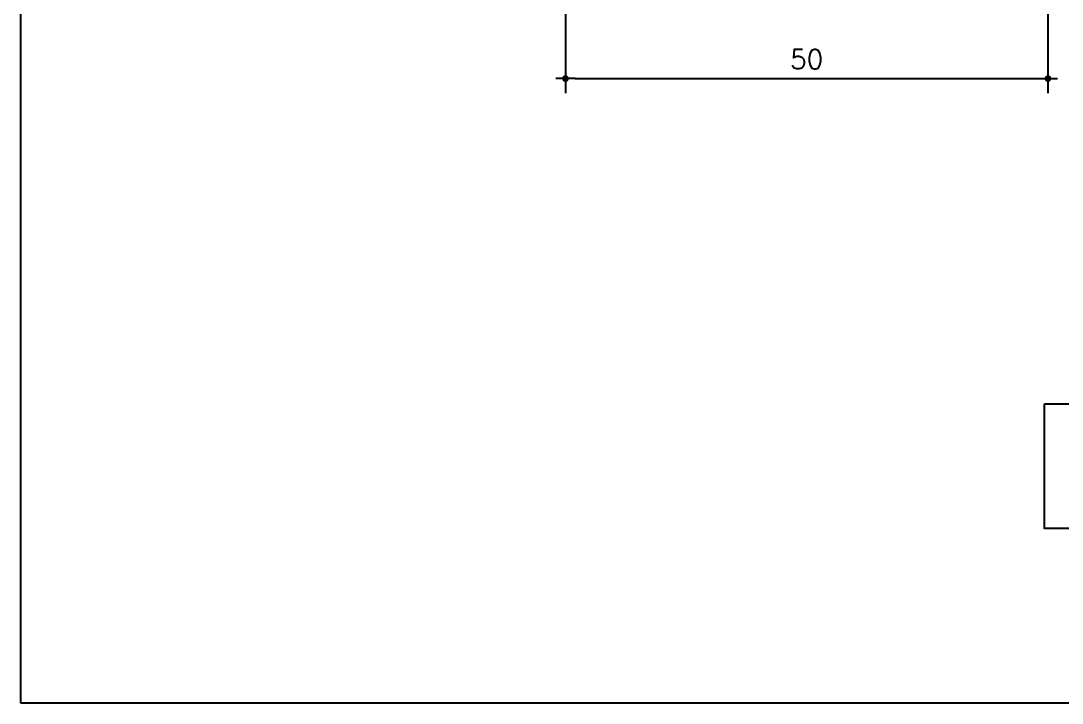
# Model space of a CAD drawing. Extents: x 0 to 4131, y -1600 to 527.
# Drawn here: x 0 to 108, y -960 to -889.3 of the extents above; entities that cross this region are included whole.
import ezdxf

# ---------------------------------------------------------------- set-up
doc = ezdxf.new("R2010")
doc.units = 0
doc.header["$LTSCALE"] = 7.5
doc.header["$MEASUREMENT"] = 0
doc.layers.get('0').update_dxf_attribs({"linetype": 'CONTINUOUS'})
doc.layers.get('DEFPOINTS').update_dxf_attribs({"linetype": 'CONTINUOUS'})
for name, color, linetype in [('FINE', 7, 'CONTINUOUS'), ('MARCHIO', 7, 'CONTINUOUS'), ('QUOTE', 254, 'CONTINUOUS')]:
    doc.layers.add(name, color=color, linetype=linetype)
doc.styles.get("Standard").update_dxf_attribs({"font": 'romans.shx'})
doc.dimstyles.new('SCALA_1-1$0', dxfattribs={"dimtxt": 2, "dimasz": 1, "dimexe": 1.5, "dimexo": 1.5, "dimgap": 1, "dimtad": 3, "dimdsep": 46, "dimtxsty": 'Standard', "dimblk1": 'PUNTO', "dimblk2": 'PUNTO', "dimsah": 1, "dimcen": 0.09, "dimclrt": 2, "dimadec": 0, "dimazin": 0, "dimtfac": 0.7, "dimtmove": 0, "dimatfit": 3, "dimldrblk": 'PUNTO', "dimfxl": 1, "dimtolj": 2, "dimarcsym": 0})

# ---------------------------------------------------------------- blocks, each defined once
blk = doc.blocks.new('PUNTO')
blk.add_line((-1, 0), (1, 0))
at = {"const_width": 0.35}
blk.add_lwpolyline([(-0.175, 0, 1), (0.175, 0, 1)], format="xyb", close=True, dxfattribs=at)
blk = doc.blocks.new('*D367')
at = {"layer": 'DEFPOINTS', "color": 0, "transparency": 16777216}
for p in [(56.46, -874.54), (106.48, -874.54), (106.48, -895.27)]:
    blk.add_point(p, dxfattribs=at)
at = {"layer": 'QUOTE', "color": 0, "lineweight": -2, "transparency": 16777216}
for p, q in [((56.46, -876.04), (56.46, -896.77)), ((106.48, -876.04), (106.48, -896.77)), ((57.46, -895.27), (105.48, -895.27))]:
    blk.add_line(p, q, dxfattribs=at)
at = {"layer": 'QUOTE', "color": 0, "lineweight": -2, "transparency": 16777216, "rotation": 180}
blk.add_blockref('PUNTO', (56.46, -895.27), dxfattribs=at)
at = {"layer": 'QUOTE', "color": 0, "lineweight": -2, "transparency": 16777216}
blk.add_blockref('PUNTO', (106.48, -895.27), dxfattribs=at)
at = {"layer": 'QUOTE', "color": 2, "transparency": 16777216, "insert": (81.47, -893.27), "char_height": 2, "attachment_point": 5}
blk.add_mtext('\\A2;50', dxfattribs=at)

msp = doc.modelspace()

# ---------------------------------------------------------------- linework, layer by layer
at = {"layer": 'FINE'}
msp.add_lwpolyline([(106.1081, -928.9932), (192.9229, -928.9932), (192.9229, -941.9017), (106.1081, -941.9017)], close=True, dxfattribs=at)
at = {"layer": 'MARCHIO'}
msp.add_lwpolyline([(0, -960), (0, -663), (210, -663), (210, -960)], close=True, dxfattribs=at)

# ---------------------------------------------------------------- dimensions: what is measured, and where the dimension line sits
at = {"layer": 'QUOTE'}
dim = msp.add_linear_dim(base=(106.4806, -895.2687), p1=(56.464, -874.5413), p2=(106.4806, -874.5398), dimstyle='SCALA_1-1$0', override={"dimdec": 1}, dxfattribs=at)
dim.commit()
dim.dimension.update_dxf_attribs({"geometry": '*D367', "text_midpoint": (81.4723, -893.2687)})

doc.saveas('drawing.dxf')
